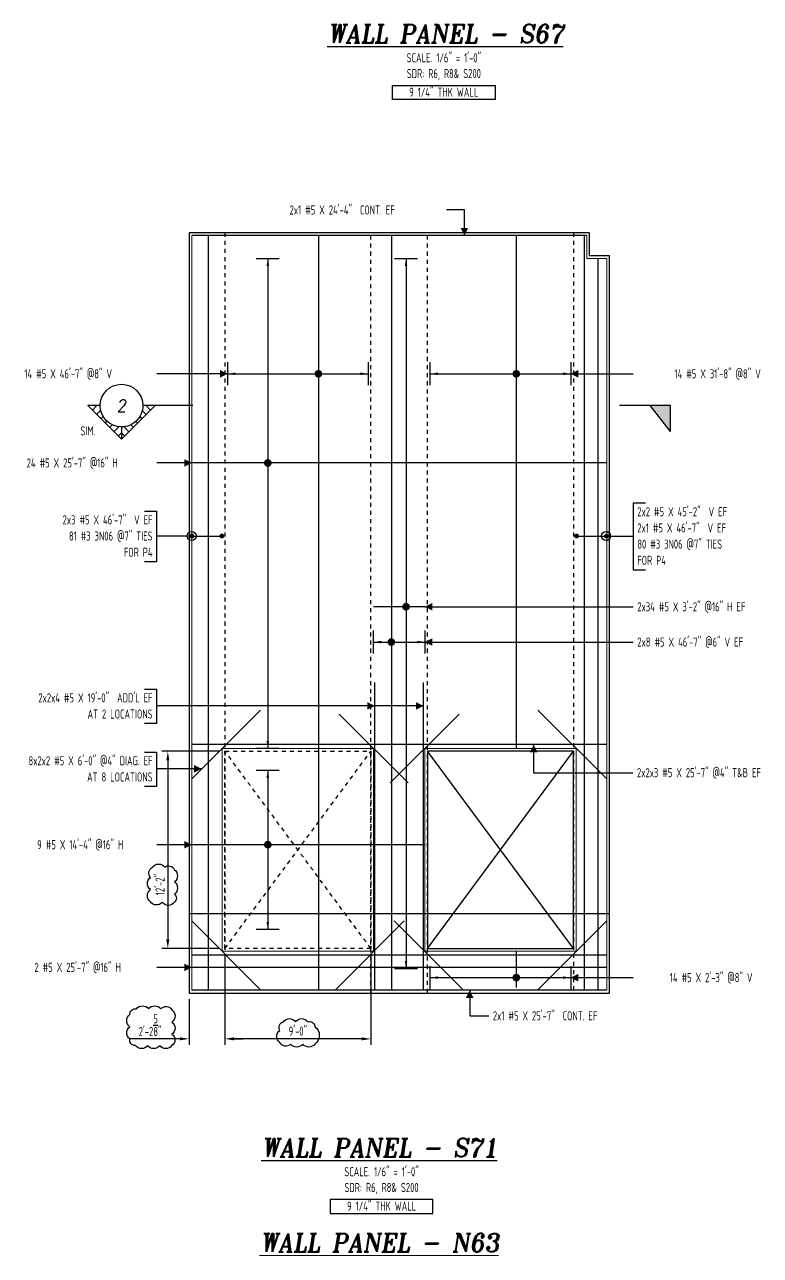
# Model space of a CAD drawing. Header units: inches. Extents: x -3675 to 38568, y -2433 to 4174.
# Drawn here: x 28712 to 29257, y -642 to 269 of the extents above; entities that cross this region are included whole.
import ezdxf
from ezdxf.enums import TextEntityAlignment as Align

# ---------------------------------------------------------------- set-up
doc = ezdxf.new("R2010")
doc.units = ezdxf.units.IN
doc.header["$MEASUREMENT"] = 0
doc.linetypes.add('HIDDEN', pattern=[6, 3, -3])
doc.layers.get('0').update_dxf_attribs({"linetype": 'CONTINUOUS'})
doc.layers.get('Defpoints').update_dxf_attribs({"linetype": 'CONTINUOUS'})
for name, color, linetype in [('0-25', 7, 'CONTINUOUS'), ('0-25TEXT', 7, 'CONTINUOUS'), ('0-35', 3, 'CONTINUOUS'), ('0-35TEXT', 3, 'CONTINUOUS'), ('0-50', 10, 'CONTINUOUS'), ('3', 3, 'CONTINUOUS'), ('BAR-LBL', 2, 'CONTINUOUS'), ('DETAIL', 83, 'CONTINUOUS'), ('Hatch', 253, 'CONTINUOUS'), ('hidden', 7, 'HIDDEN'), ('RANGELAY', 7, 'CONTINUOUS'), ('REBARS', 4, 'CONTINUOUS')]:
    doc.layers.add(name, color=color, linetype=linetype)
doc.layers.add('COVER', color=6, linetype='CONTINUOUS', lineweight=0, plot=False)
doc.styles.add('AR', font='ARCHQUIK.shx', dxfattribs={"width": 0.8})
doc.styles.add('ROMANT', font='romant')
doc.dimstyles.new('CADS_DIM_48', dxfattribs={"dimscale": 48, "dimtxt": 0.09375, "dimasz": 0.09375, "dimexe": 0.0625, "dimexo": 0.0625, "dimgap": 0.09375, "dimtad": 0, "dimtih": 1, "dimtoh": 1, "dimzin": 1, "dimdsep": 46, "dimlunit": 4, "dimtxsty": 'AR', "dimblk": 'CLOSED', "dimcen": 0.1875, "dimadec": 0, "dimazin": 0, "dimtfac": 1, "dimtofl": 0, "dimtmove": 0, "dimatfit": 1, "dimldrblk": 'DOTBLANK', "dimfxl": 1, "dimtzin": 0, "dimarcsym": 0})

# ---------------------------------------------------------------- blocks, each defined once
blk = doc.blocks.new('leadrblk')
blk.add_lwpolyline([(0, 0, 0, 1, 0), (1, 0, 1, 1, 0)], format="xyseb")
blk = doc.blocks.new('_DotBlank')
at = {"layer": '0-35', "color": 0, "lineweight": -2}
blk.add_line((-0.5, 0), (-1, 0), dxfattribs=at)
blk.add_circle((0, 0), 0.5, dxfattribs=at)
blk = doc.blocks.new('SECTARO')
at = {"linetype": 'Continuous'}
blk.add_line((33.32, 16.99), (20.13, 0), dxfattribs=at)
for p, q in [((33.32, 16.99), (33.32, 0)), ((33.32, 0), (0, 0))]:
    blk.add_line(p, q)
for points in [[(33.32, 0), (33.32, 16.99), (33.32, 0), (20.13, 0)], [(33.32, 16.99), (20.13, 0), (33.32, 0), (33.32, 16.99)]]:
    blk.add_solid(points, dxfattribs=at)
blk = doc.blocks.new('*X3')
at = {"color": 0, "linetype": 'Continuous'}
for p, q in [((-1.108, 0.278), (-1.075, 0.312)), ((-1.081, 0.217), (-1.031, 0.267)), ((-1.013, 0.197), (-0.986, 0.223)), ((-0.96, 0.161), (-0.942, 0.179)), ((-0.92, 0.112), (-0.898, 0.135)), ((-0.895, 0.05), (-0.854, 0.091)), ((-0.856, 0), (-0.81, 0.046)), ((-0.768, 0), (-0.765, 0.002))]:
    blk.add_line(p, q, dxfattribs=at)
blk = doc.blocks.new('*X2')
at = {"color": 0, "linetype": 'Continuous'}
for p, q in [((-1.108, 0.278), (-1.075, 0.312)), ((-0.96, 0.161), (-0.942, 0.179)), ((-0.856, 0), (-0.81, 0.046))]:
    blk.add_line(p, q, dxfattribs=at)
blk = doc.blocks.new('SECTNU')
at = {"linetype": 'Continuous'}
blk.add_line((-24.74, 0), (-32.81, 0), dxfattribs=at)
blk.add_line((0, 0), (-24.74, 0))
at = {"layer": '3'}
for p, q in [((-68.89, 0), (-46.81, 22.07)), ((-60.81, 0), (-68.89, 0))]:
    blk.add_line(p, q, dxfattribs=at)
at = {"layer": '3', "linetype": 'Continuous'}
blk.add_line((-46.81, 14), (-46.81, 22.07), dxfattribs=at)
at = {"layer": '3'}
for points in [[(-46.81, 22.07), (-24.74, 0), (-32.81, 0, 1)], [(-32.81, 0, 0.414214), (-46.81, 14)]]:
    blk.add_lwpolyline(points, format="xyb", dxfattribs=at)
for start, end in [(90, 180), (180, 0)]:
    blk.add_arc((-46.81, 0), 14, start, end, dxfattribs=at)
at = {"linetype": 'Continuous', "xscale": -64, "yscale": 64, "zscale": 64, "rotation": 359.9999999999999}
blk.add_blockref('*X3', (-117.73, 0), dxfattribs=at)
at = {"linetype": 'Continuous', "xscale": 64, "yscale": 64, "zscale": 64}
for name in ['*X3', '*X2']:
    blk.add_blockref(name, (24.1, 0), dxfattribs=at)
at = {"linetype": 'Continuous', "style": 'ROMANT', "oblique": 9, "width": 0.9}
blk.add_attdef('NO', text='', height=8, dxfattribs=at).set_placement((-46.81, 0), align=Align.MIDDLE)
blk = doc.blocks.new('*D141')
at = {"layer": 'Defpoints', "color": 0, "transparency": 16777216}
for p in [(28860.63, -414.64), (28968.63, -414.64), (28860.63, -481.61)]:
    blk.add_point(p, dxfattribs=at)
at = {"layer": 'DETAIL', "color": 0, "lineweight": -2, "transparency": 16777216}
for p, q in [((28860.63, -419.14), (28860.63, -486.11)), ((28968.63, -419.14), (28968.63, -486.11)), ((28961.88, -481.61), (28867.38, -481.61))]:
    blk.add_line(p, q, dxfattribs=at)
at = {"layer": 'DETAIL', "color": 0, "transparency": 16777216}
for points in [[(28867.38, -480.48), (28867.38, -482.73), (28860.63, -481.61)], [(28961.88, -480.48), (28961.88, -482.73), (28968.63, -481.61)]]:
    blk.add_solid(points, dxfattribs=at)
at = {"layer": 'DETAIL', "color": 0, "transparency": 16777216, "insert": (28914.63, -475.86), "char_height": 6.75, "attachment_point": 5, "style": 'AR'}
blk.add_mtext('9\'-0"', dxfattribs=at)
blk = doc.blocks.new('*D142')
at = {"layer": 'Defpoints', "color": 0, "transparency": 16777216}
for p in [(28834, -447.64), (28860.63, -447.64), (28834, -481.55)]:
    blk.add_point(p, dxfattribs=at)
at = {"layer": 'DETAIL', "color": 0, "lineweight": -2, "transparency": 16777216}
for p, q in [((28834, -452.14), (28834, -486.05)), ((28860.63, -452.14), (28860.63, -486.05)), ((28827.25, -481.55), (28789.93, -481.55)), ((28867.38, -481.55), (28874.13, -481.55))]:
    blk.add_line(p, q, dxfattribs=at)
at = {"layer": 'DETAIL', "color": 0, "transparency": 16777216}
for points in [[(28827.25, -480.43), (28827.25, -482.68), (28834, -481.55)], [(28867.38, -480.43), (28867.38, -482.68), (28860.63, -481.55)]]:
    blk.add_solid(points, dxfattribs=at)
at = {"layer": 'DETAIL', "color": 0, "transparency": 16777216, "insert": (28805.22, -471.43), "char_height": 6.75, "attachment_point": 5, "style": 'AR'}
blk.add_mtext('2\'-2{\\H1.000000x;\\S5/8;}"', dxfattribs=at)
blk = doc.blocks.new('*D143')
at = {"layer": 'Defpoints', "color": 0, "transparency": 16777216}
for p in [(28860.63, -268.64), (28818.31, -414.64), (28860.63, -414.64)]:
    blk.add_point(p, dxfattribs=at)
at = {"layer": 'DETAIL', "color": 0, "lineweight": -2, "transparency": 16777216}
for p, q in [((28856.13, -268.64), (28813.81, -268.64)), ((28818.31, -275.39), (28818.31, -407.89)), ((28856.13, -414.64), (28813.81, -414.64))]:
    blk.add_line(p, q, dxfattribs=at)
at = {"layer": 'DETAIL', "color": 0, "transparency": 16777216}
for points in [[(28817.19, -275.39), (28819.44, -275.39), (28818.31, -268.64)], [(28817.19, -407.89), (28819.44, -407.89), (28818.31, -414.64)]]:
    blk.add_solid(points, dxfattribs=at)
at = {"layer": 'DETAIL', "color": 0, "transparency": 16777216, "insert": (28812.57, -367.33), "char_height": 6.75, "attachment_point": 5, "rotation": 90, "style": 'AR'}
blk.add_mtext('12\'-2"', dxfattribs=at)
blk = doc.blocks.new('*U1348', base_point=(28930.14, 113.68))
at = {"layer": 'REBARS', "color": 0}
blk.add_lwpolyline([(28929.82, 113.68), (28929.82, -445.32)], dxfattribs=at)
blk = doc.blocks.new('rendmark')
at = {"color": 4}
blk.add_line((0, -3), (0, 3), dxfattribs=at)
blk = doc.blocks.new('rarrow')
at = {"color": 7}
blk.add_solid([(2, -0.33), (2, 0.33), (0, 0)], dxfattribs=at)
blk = doc.blocks.new('*U1875', base_point=(28862.63, 10.92))
at = {"layer": 'RANGELAY'}
blk.add_line((28862.63, 10.92), (28966.63, 10.92), dxfattribs=at)
at = {"layer": 'RANGELAY', "xscale": 2.834645669291339, "yscale": 2.834645669291339}
for name in ['rendmark', 'rarrow']:
    blk.add_blockref(name, (28862.63, 10.92), dxfattribs=at)
at = {"layer": 'RANGELAY', "xscale": 2.834645669291339, "yscale": 2.834645669291339, "rotation": 179.9999969295311}
for name in ['rendmark', 'rarrow']:
    blk.add_blockref(name, (28966.63, 10.92), dxfattribs=at)
blk = doc.blocks.new('VPM7DB6D4')
at = {"const_width": 1}
blk.add_lwpolyline([(-0.5, 0, 1), (0.5, 0, 1)], format="xyb", close=True, dxfattribs=at)
blk = doc.blocks.new('*U1349', base_point=(29008.08, -338.12))
at = {"layer": 'REBARS', "color": 0}
blk.add_lwpolyline([(29008.08, -337.81), (28836.08, -337.81)], dxfattribs=at)
blk = doc.blocks.new('*U1874', base_point=(28892.34, -282.64))
at = {"layer": 'RANGELAY'}
blk.add_line((28892.34, -282.64), (28892.34, -400.64), dxfattribs=at)
at = {"layer": 'RANGELAY', "xscale": 2.834645669291339, "yscale": 2.834645669291339}
for name, p, rotation in [('rendmark', (28892.34, -282.64), 269.9999999999999), ('rarrow', (28892.34, -282.64), 269.9999999999999), ('rendmark', (28892.34, -400.64), 89.999996929531), ('rarrow', (28892.34, -400.64), 89.999996929531)]:
    blk.add_blockref(name, p, dxfattribs=dict(at, rotation=rotation))
blk = doc.blocks.new('VPM7DB7D4')
at = {"const_width": 1}
blk.add_lwpolyline([(-0.5, 0, 1), (0.5, 0, 1)], format="xyb", close=True, dxfattribs=at)
blk = doc.blocks.new('*U1350', base_point=(29143.25, -428.94))
at = {"layer": 'REBARS', "color": 0}
blk.add_lwpolyline([(29143.25, -428.63), (28836.25, -428.63)], dxfattribs=at)
blk = doc.blocks.new('*U1351', base_point=(29143.25, -55.41))
at = {"layer": 'REBARS', "color": 0}
blk.add_lwpolyline([(29143.25, -55.1), (28836.25, -55.1)], dxfattribs=at)
blk = doc.blocks.new('*U1873', base_point=(28892.34, 96.36))
at = {"layer": 'RANGELAY'}
blk.add_line((28892.34, 96.36), (28892.34, -266.64), dxfattribs=at)
at = {"layer": 'RANGELAY', "xscale": 2.834645669291339, "yscale": 2.834645669291339}
for name, p, rotation in [('rendmark', (28892.34, 96.36), 269.9999999999999), ('rarrow', (28892.34, 96.36), 269.9999999999999), ('rarrow', (28892.34, -266.64), 89.999996929531), ('rendmark', (28892.34, -266.64), 89.999996929531)]:
    blk.add_blockref(name, p, dxfattribs=dict(at, rotation=rotation))
blk = doc.blocks.new('VPM7DB974')
at = {"const_width": 1}
blk.add_lwpolyline([(-0.5, 0, 1), (0.5, 0, 1)], format="xyb", close=True, dxfattribs=at)
blk = doc.blocks.new('*U1872', base_point=(28994.69, 96.36))
at = {"layer": 'RANGELAY'}
blk.add_line((28994.69, 96.36), (28994.69, -429.64), dxfattribs=at)
at = {"layer": 'RANGELAY', "xscale": 2.834645669291339, "yscale": 2.834645669291339}
for name, p, rotation in [('rendmark', (28994.69, 96.36), 269.9999999999999), ('rarrow', (28994.69, 96.36), 269.9999999999999), ('rarrow', (28994.69, -429.64), 89.999996929531), ('rendmark', (28994.69, -429.64), 89.999996929531)]:
    blk.add_blockref(name, p, dxfattribs=dict(at, rotation=rotation))
blk = doc.blocks.new('VPM7DB9F4')
at = {"const_width": 1}
blk.add_lwpolyline([(-0.5, 0, 1), (0.5, 0, 1)], format="xyb", close=True, dxfattribs=at)
blk = doc.blocks.new('*U1352', base_point=(29008.63, -161.91))
at = {"layer": 'REBARS', "color": 0}
blk.add_lwpolyline([(29008.63, -161.6), (28970.63, -161.6)], dxfattribs=at)
blk = doc.blocks.new('*U1353', base_point=(28984.15, 113.68))
at = {"layer": 'REBARS', "color": 0}
blk.add_lwpolyline([(28983.84, 113.68), (28983.84, -445.32)], dxfattribs=at)
blk = doc.blocks.new('*U1871', base_point=(28970.63, -187.75))
at = {"layer": 'RANGELAY'}
blk.add_line((28970.63, -187.75), (29008.63, -187.75), dxfattribs=at)
at = {"layer": 'RANGELAY', "xscale": 2.834645669291339, "yscale": 2.834645669291339}
for name in ['rendmark', 'rarrow']:
    blk.add_blockref(name, (28970.63, -187.75), dxfattribs=at)
at = {"layer": 'RANGELAY', "xscale": 2.834645669291339, "yscale": 2.834645669291339, "rotation": 179.999996929531}
for name in ['rendmark', 'rarrow']:
    blk.add_blockref(name, (29008.63, -187.75), dxfattribs=at)
blk = doc.blocks.new('VPM7DBB34')
at = {"const_width": 1}
blk.add_lwpolyline([(-0.5, 0, 1), (0.5, 0, 1)], format="xyb", close=True, dxfattribs=at)
blk = doc.blocks.new('*U1354', base_point=(29076.66, 113.36))
at = {"layer": 'REBARS', "color": 0}
blk.add_lwpolyline([(29076.35, 113.36), (29076.35, -266.64)], dxfattribs=at)
blk = doc.blocks.new('*U1870', base_point=(29012.63, 10.92))
at = {"layer": 'RANGELAY'}
blk.add_line((29012.63, 10.92), (29116.63, 10.92), dxfattribs=at)
at = {"layer": 'RANGELAY', "xscale": 2.834645669291339, "yscale": 2.834645669291339}
for name in ['rendmark', 'rarrow']:
    blk.add_blockref(name, (29012.63, 10.92), dxfattribs=at)
at = {"layer": 'RANGELAY', "xscale": 2.834645669291339, "yscale": 2.834645669291339, "rotation": 179.9999969295311}
for name in ['rendmark', 'rarrow']:
    blk.add_blockref(name, (29116.63, 10.92), dxfattribs=at)
blk = doc.blocks.new('VPM7DBC74')
at = {"const_width": 1}
blk.add_lwpolyline([(-0.5, 0, 1), (0.5, 0, 1)], format="xyb", close=True, dxfattribs=at)
blk = doc.blocks.new('*U1869', base_point=(28836, -109.24))
at = {"layer": 'REBARS', "color": 0, "const_width": 1.8}
for points in [[(28836.19, -108.34, 1), (28836.19, -110.14, 1), (28836.19, -108.34)], [(28858.32, -110.14, 1), (28858.32, -108.34, 1), (28858.32, -110.14)]]:
    blk.add_lwpolyline(points, format="xyb", dxfattribs=at)
at = {"layer": 'REBARS', "color": 0}
blk.add_lwpolyline([(28836.19, -109.24), (28858.32, -109.24)], dxfattribs=at)
blk = doc.blocks.new('*U1355', base_point=(28848.14, -445.64))
at = {"layer": 'REBARS', "color": 0}
blk.add_lwpolyline([(28848.45, -445.64), (28848.45, 113.36)], dxfattribs=at)
blk = doc.blocks.new('*U1356', base_point=(29126.53, -445.64))
at = {"layer": 'REBARS', "color": 0}
blk.add_lwpolyline([(29126.84, -445.64), (29126.84, 113.36)], dxfattribs=at)
blk = doc.blocks.new('*U1357', base_point=(29136.59, -445.64))
at = {"layer": 'REBARS', "color": 0}
blk.add_lwpolyline([(29136.9, -445.64), (29136.9, 96.36)], dxfattribs=at)
blk = doc.blocks.new('*U1868', base_point=(29120.75, -109.24))
at = {"layer": 'REBARS', "color": 0, "const_width": 1.8}
for points in [[(29120.94, -108.34, 1), (29120.94, -110.14, 1), (29120.94, -108.34)], [(29143.07, -110.14, 1), (29143.07, -108.34, 1), (29143.07, -110.14)]]:
    blk.add_lwpolyline(points, format="xyb", dxfattribs=at)
at = {"layer": 'REBARS', "color": 0}
blk.add_lwpolyline([(29120.94, -109.24), (29143.07, -109.24)], dxfattribs=at)
blk = doc.blocks.new('*U1358', base_point=(29128.01, 113.05))
at = {"layer": 'REBARS', "color": 0}
blk.add_lwpolyline([(29128.01, 113.36), (28836.01, 113.36)], dxfattribs=at)
blk = doc.blocks.new('*U1359', base_point=(29143, -445.32))
at = {"layer": 'REBARS', "color": 0}
blk.add_lwpolyline([(29143, -445.64), (28836, -445.64)], dxfattribs=at)
blk = doc.blocks.new('*U1360', base_point=(28996.43, -291.75))
at = {"layer": 'REBARS', "color": 0}
blk.add_lwpolyline([(28996.2, -291.97), (28945.29, -241.06)], dxfattribs=at)
blk = doc.blocks.new('*U1361', base_point=(29143.47, -394.47))
at = {"layer": 'REBARS', "color": 0}
blk.add_lwpolyline([(29143.25, -394.25), (29092.34, -445.16)], dxfattribs=at)
blk = doc.blocks.new('*U1362', base_point=(29143.47, -288.8))
at = {"layer": 'REBARS', "color": 0}
blk.add_lwpolyline([(29143.25, -289.02), (29092.34, -238.11)], dxfattribs=at)
blk = doc.blocks.new('*U1363', base_point=(28982.83, -291.75))
at = {"layer": 'REBARS', "color": 0}
blk.add_lwpolyline([(28983.05, -291.97), (29033.96, -241.06)], dxfattribs=at)
blk = doc.blocks.new('*U1364', base_point=(28835.78, -394.47))
at = {"layer": 'REBARS', "color": 0}
blk.add_lwpolyline([(28836, -394.25), (28886.91, -445.17)], dxfattribs=at)
blk = doc.blocks.new('*U1365', base_point=(28835.78, -288.8))
at = {"layer": 'REBARS', "color": 0}
blk.add_lwpolyline([(28836, -289.02), (28886.91, -238.11)], dxfattribs=at)
blk = doc.blocks.new('*U1366', base_point=(28993.47, -394.47))
at = {"layer": 'REBARS', "color": 0}
blk.add_lwpolyline([(28993.25, -394.25), (28942.34, -445.17)], dxfattribs=at)
blk = doc.blocks.new('*U1367', base_point=(28985.78, -394.47))
at = {"layer": 'REBARS', "color": 0}
blk.add_lwpolyline([(28986, -394.25), (29036.91, -445.16)], dxfattribs=at)
blk = doc.blocks.new('*U1368', base_point=(29076.66, -416.64))
at = {"layer": 'REBARS', "color": 0}
blk.add_lwpolyline([(29076.35, -416.64), (29076.35, -443.64)], dxfattribs=at)
blk = doc.blocks.new('*U1867', base_point=(29012.63, -436.24))
at = {"layer": 'RANGELAY'}
blk.add_line((29012.63, -436.24), (29116.63, -436.24), dxfattribs=at)
at = {"layer": 'RANGELAY', "xscale": 2.834645669291339, "yscale": 2.834645669291339}
for name in ['rendmark', 'rarrow']:
    blk.add_blockref(name, (29012.63, -436.24), dxfattribs=at)
at = {"layer": 'RANGELAY', "xscale": 2.834645669291339, "yscale": 2.834645669291339, "rotation": 179.9999969295311}
for name in ['rendmark', 'rarrow']:
    blk.add_blockref(name, (29116.63, -436.24), dxfattribs=at)
blk = doc.blocks.new('VPM7DC434')
at = {"const_width": 1}
blk.add_lwpolyline([(-0.5, 0, 1), (0.5, 0, 1)], format="xyb", close=True, dxfattribs=at)
blk = doc.blocks.new('*U1369', base_point=(29143.25, -419.27))
at = {"layer": 'REBARS', "color": 0}
blk.add_lwpolyline([(29143.25, -419.58), (28836.25, -419.58)], dxfattribs=at)
blk = doc.blocks.new('*U1370', base_point=(29143.25, -264))
at = {"layer": 'REBARS', "color": 0}
blk.add_lwpolyline([(29143.25, -263.69), (28836.25, -263.69)], dxfattribs=at)
blk = doc.blocks.new('*U1371', base_point=(28971.32, -445.64))
at = {"layer": 'REBARS', "color": 0}
blk.add_lwpolyline([(28971.63, -445.64), (28971.63, -217.64)], dxfattribs=at)
blk = doc.blocks.new('*U1372', base_point=(29007.94, -445.64))
at = {"layer": 'REBARS', "color": 0}
blk.add_lwpolyline([(29007.63, -445.64), (29007.63, -217.64)], dxfattribs=at)

msp = doc.modelspace()

# ---------------------------------------------------------------- linework, layer by layer
at = {"layer": '0-25'}
for p, q in [((29118.62781, -414.63578), (29010.62781, -268.63533)), ((29010.62781, -414.63578), (29118.62781, -268.63533))]:
    msp.add_line(p, q, dxfattribs=at)
at = {"layer": '0-25TEXT'}
for points in [[(29037.90074, 113.36422), (29037.90074, 132.23663), (29024.72566, 132.23663)], [(28862.62781, 10.91706), (28810.07854, 10.91706)], [(29116.62781, 10.91706), (29162.94624, 10.91706)], [(28836.07854, -55.10249), (28810.07854, -55.10249)], [(28801.00376, -90.86293), (28810.00281, -90.86293), (28810.00281, -128.359), (28801.00376, -128.359)], [(29171.94529, -84.86357), (29162.94624, -84.86357), (29162.94624, -134.35837), (29171.94529, -134.35837)], [(29171.94529, -84.86357), (29162.94624, -84.86357), (29162.94624, -134.35837), (29171.94529, -134.35837)], [(29008.62781, -161.60142), (29162.94624, -161.60142)], [(29008.62781, -187.75329), (29162.94624, -187.75329)], [(28801.00376, -222.66601), (28810.00281, -222.66601), (28810.00281, -248.16333), (28801.00376, -248.16333)], [(29007.62782, -235.03971), (28810.00281, -235.03971)], [(29089.15637, -263.6876), (29089.15637, -284.4682), (29162.71847, -284.4682)], [(28801.00376, -269.2732), (28810.00281, -269.2732), (28810.00281, -294.77052), (28801.00376, -294.77052)], [(28843.37361, -281.6469), (28810.00281, -281.6469)], [(28836.07854, -337.80792), (28810.07854, -337.80792)], [(28836.07854, -428.63008), (28810.07854, -428.63008)], [(29116.62781, -436.24196), (29162.94624, -436.24196)], [(29041.80866, -445.63578), (29041.80866, -464.50819), (29055.96068, -464.50819)]]:
    msp.add_lwpolyline(points, dxfattribs=at)
at = {"layer": '0-35'}
for points in [[(29130.62781, 115.36422), (28834.00281, 115.36422), (28834.00281, -447.63578), (29145.25281, -447.63578), (29145.25281, 98.36422), (29130.62781, 98.36422)], [(29118.62781, -268.63533), (29010.62781, -268.63533), (29010.62781, -414.63578), (29118.62781, -414.63578)]]:
    msp.add_lwpolyline(points, close=True, dxfattribs=at)
at = {"layer": '0-50'}
for points in [[(28984.77724, 224.41653), (29060.66408, 224.41653), (29060.66408, 214.06017), (28984.77724, 214.06017)], [(29014.50949, -600.4946), (28938.62265, -600.4946), (28938.62265, -610.85096), (29014.50949, -610.85096)]]:
    msp.add_lwpolyline(points, close=True, dxfattribs=at)
at = {"layer": 'COVER'}
for points in [[(29128.62781, 113.36422), (28836.00281, 113.36422), (28836.00281, -445.63578), (29143.25281, -445.63578), (29143.25281, 96.36422), (29128.62781, 96.36422)], [(28858.62781, -266.63533), (28970.62781, -266.63533), (28970.62781, -416.63578), (28858.62781, -416.63578)], [(29120.62781, -266.63533), (29008.62781, -266.63533), (29008.62781, -416.63578), (29120.62781, -416.63578)]]:
    msp.add_lwpolyline(points, close=True, dxfattribs=at)
at = {"layer": 'DETAIL'}
for points in [[(28823.14495, -380.41366, -0.52056705), (28814.14495, -380.41366, -0.52056705), (28805.54419, -380.01442, -0.52056705), (28805.54419, -371.01442, -0.52056705), (28805.54419, -362.01442, -0.52056705), (28807.03261, -354.50284, -0.52056705), (28816.03261, -354.50284, -0.52056705), (28823.14495, -356.39051, -0.52056705), (28823.14495, -365.39051, -0.52056705), (28823.14495, -374.39051, -0.52056705)], [(28821.3704, -486.48609, -0.52056705), (28812.3704, -486.48609, -0.52056705), (28803.3704, -486.48609, -0.52056705), (28794.3704, -486.48609, -0.52056705), (28790.23422, -481.62227, -0.52056705), (28790.23422, -472.62227, -0.52056705), (28790.23422, -463.62227, -0.52056705), (28795.05968, -459.44772, -0.52056705), (28804.05968, -459.44772, -0.52056705), (28813.05968, -459.44772, -0.52056705), (28821.3704, -460.137, -0.52056705), (28821.3704, -469.137, -0.52056705), (28821.3704, -478.137, -0.52056705)], [(28927.18853, -485.39649, -0.52056705), (28918.18853, -485.39649, -0.52056705), (28909.18853, -485.39649, -0.52056705), (28901.28367, -484.30135, -0.52056705), (28901.28367, -475.30135, -0.52056705), (28903.93788, -468.95556, -0.52056705), (28912.93788, -468.95556, -0.52056705), (28921.93788, -468.95556, -0.52056705), (28927.18853, -472.70491, -0.52056705)]]:
    msp.add_lwpolyline(points, format="xyb", close=True, dxfattribs=at)
at = {"layer": 'Hatch'}
msp.add_line((28834.00281, -388.63578), (29145.25281, -388.63578), dxfattribs=at)
at = {"layer": 'hidden'}
for p, q in [((28860.62781, 115.36422), (28860.62781, -447.63578)), ((28968.62781, -447.63578), (28968.62781, 115.36422)), ((29010.62781, -447.63578), (29010.62781, 115.36422)), ((29118.62781, 115.36422), (29118.62781, -447.63578)), ((28860.62781, -414.63578), (28968.62781, -268.63533)), ((28968.62781, -414.63578), (28860.62781, -268.63533))]:
    msp.add_line(p, q, dxfattribs=at)
msp.add_lwpolyline([(28860.62781, -268.63533), (28968.62781, -268.63533), (28968.62781, -414.63578), (28860.62781, -414.63578)], close=True, dxfattribs=at)

# ---------------------------------------------------------------- block references
ref = msp.add_blockref('SECTNU', (28836.84196, -12.66004), dxfattribs=dict(xscale=-1.129181470141702, yscale=1.129181470141702, zscale=1.129181470141702, rotation=180))
ref.add_attrib('NO', '2', dxfattribs={"linetype": 'Continuous', "height": 9.03345, "style": 'ROMANT', "oblique": 9, "width": 0.9}).set_placement((28783.98193, -12.66005), align=Align.MIDDLE)
at = {"xscale": -1.129181470141702, "yscale": 1.129181470141702, "zscale": 1.129181470141702, "rotation": 180}
msp.add_blockref('SECTARO', (29152.78918, -12.66003), dxfattribs=at)
at = {"layer": '0-25TEXT'}
for name, p, xscale, yscale, rotation in [('leadrblk', (29037.90074, 113.36422), -5.623937007874017, 2.250708661417324, 269.9999984647655), ('VPM7DB6D4', (28929.8243, 10.91706), 2.834645669291338, 2.834645669291338, 180), ('VPM7DBC74', (29076.34607, 10.91706), 2.834645669291338, 2.834645669291338, 180), ('leadrblk', (29116.62781, 10.91706), -5.623937007874017, 2.250708661417324, 179.999996929531), ('VPM7DB974', (28892.33954, -55.10249), 2.834645669291338, 2.834645669291338, 90.00000000000007), ('VPM7DB9F4', (28994.68523, -161.60142), 2.834645669291338, 2.834645669291338, 90.00000000000007), ('leadrblk', (29008.62781, -161.60142), -5.623937007874017, 2.250708661417324, 179.999996929531), ('VPM7DBB34', (28983.84006, -187.75329), 2.834645669291338, 2.834645669291338, 180), ('leadrblk', (29008.62781, -187.75329), -5.623937007874017, 2.250708661417324, 179.999996929531), ('leadrblk', (28971.62779, -235.03971), 5.623937007874017, 2.250708661417324, 180.000003070469), ('leadrblk', (29007.62782, -235.03971), 5.623937007874017, 2.250708661417324, 180.000003070469), ('leadrblk', (29089.15637, -263.6876), -5.623937007874017, 2.250708661417324, 89.9999953942965), ('VPM7DB7D4', (28892.33954, -337.80792), 2.834645669291338, 2.834645669291338, 90.00000000000007), ('VPM7DC434', (29076.34607, -436.24196), 2.834645669291338, 2.834645669291338, 180), ('leadrblk', (29116.62781, -436.24196), -5.623937007874017, 2.250708661417324, 179.999996929531), ('leadrblk', (29041.80866, -445.63578), -5.623937007874017, 2.250708661417324, 89.9999984647655)]:
    msp.add_blockref(name, p, dxfattribs=dict(at, xscale=xscale, yscale=yscale, rotation=rotation))
at = {"layer": '0-25TEXT', "xscale": -5.623937007874017, "yscale": 2.250708661417324}
for p in [(28862.62781, 10.91706), (28836.07854, -55.10249), (28843.37361, -281.6469), (28836.07854, -337.80792), (28836.07854, -428.63008)]:
    msp.add_blockref('leadrblk', p, dxfattribs=at)
at = {"layer": 'RANGELAY'}
for name, p in [('*U1873', (28892.33954, 96.36422)), ('*U1872', (28994.68523, 96.36422)), ('*U1875', (28862.62781, 10.91706)), ('*U1870', (29012.62781, 10.91706)), ('*U1871', (28970.62781, -187.75329)), ('*U1874', (28892.33953, -282.63533)), ('*U1867', (29012.62781, -436.24196))]:
    msp.add_blockref(name, p, dxfattribs=at)
at = {"layer": 'REBARS', "color": 4}
for name, p in [('*U1358', (29128.00543, 113.05172)), ('*U1355', (28848.14177, -445.63578)), ('*U1348', (28930.1368, 113.67842)), ('*U1353', (28984.15257, 113.67842)), ('*U1354', (29076.65858, 113.36467)), ('*U1356', (29126.52945, -445.63578)), ('*U1357', (29136.59218, -445.63578)), ('*U1351', (29143.25281, -55.41499)), ('*U1869', (28836.0029, -109.236)), ('*U1868', (29120.75294, -109.236)), ('*U1352', (29008.62781, -161.91392)), ('*U1371', (28971.31537, -445.63578)), ('*U1372', (29007.94025, -445.63578)), ('*U1365', (28835.78184, -288.79674)), ('*U1360', (28996.42594, -291.74889)), ('*U1363', (28982.82969, -291.74889)), ('*U1362', (29143.47391, -288.79686)), ('*U1370', (29143.25281, -264.0001)), ('*U1349', (29008.07854, -338.12042)), ('*U1364', (28835.78184, -394.47437)), ('*U1366', (28993.47378, -394.47437)), ('*U1367', (28985.78168, -394.47421)), ('*U1361', (29143.47394, -394.47421)), ('*U1368', (29076.65858, -416.63578)), ('*U1369', (29143.25281, -419.27101)), ('*U1350', (29143.25281, -428.94258)), ('*U1359', (29143.00281, -445.32328))]:
    msp.add_blockref(name, p, dxfattribs=at)

# ---------------------------------------------------------------- texts
at = {"color": 7, "linetype": 'Continuous', "style": 'ROMANT', "oblique": 9, "width": 0.95}
for s, p in [('%%UWALL PANEL - S67', (29024.09254, 255.98844)), ('%%UWALL PANEL - S71', (28975.19419, -568.92269))]:
    msp.add_text(s, height=13.5, dxfattribs=at).set_placement(p, align=Align.CENTER)
at = {"layer": '0-35TEXT', "style": 'AR', "width": 0.8}
for s, p in [('SCALE. 1/6" = 1\'-0"', (29022.72066, 241.54155)), ('SDR: R6, R8& S200', (29022.72066, 229.87335)), ('9 1/4" THK WALL', (29022.64374, 216.08533)), ('SCALE. 1/6" = 1\'-0"', (28976.56607, -583.36958)), ('SDR: R6, R8& S200', (28976.56607, -595.03778)), ('9 1/4" THK WALL', (28976.64299, -608.8258))]:
    msp.add_text(s, height=6.7498312, dxfattribs=at).set_placement(p, align=Align.CENTER)
for s, p in [('SIM.', (28753.68852, -34.74376)), ('FOR P4', (29165.94592, -130.60876))]:
    msp.add_text(s, height=6.749831, dxfattribs=at).set_placement(p)
for s, height, p in [('FOR P4', 6.749831, (28807.00313, -124.60939)), ('AT 2 LOCATIONS', 6.7498312, (28807.00313, -244.41373)), ('AT 8 LOCATIONS', 6.7498312, (28807.00313, -291.02091))]:
    msp.add_text(s, height=height, dxfattribs=at).set_placement(p, align=Align.RIGHT)
at = {"layer": 'BAR-LBL', "style": 'AR', "width": 0.8}
for s, p in [('2x1 #5 X 24\'-4"  CONT. EF', (28908.52406, 128.86199)), ('14 #5 X 46\'-7" @8" V', (28712.12331, 7.54242)), ('24 #5 X 25\'-7" @16" H', (28713.799, -58.47714)), ('2x2 #5 X 45\'-2"  V EF', (29165.94592, -94.61254)), ('2x1 #5 X 46\'-7"  V EF', (29165.94592, -106.61128)), ('80 #3 3N06 @7" TIES', (29165.94592, -118.61002)), ('2x34 #5 X 3\'-2" @16" H EF', (29165.94592, -164.97607)), ('2x8 #5 X 46\'-7" @6" V EF', (29165.94592, -191.12794)), ('2x2x3 #5 X 25\'-7" @4" T&B EF', (29165.71816, -287.84285)), ('9 #5 X 14\'-4" @16" H', (28721.61886, -341.18257)), ('2 #5 X 25\'-7" @16" H', (28719.5708, -432.00472)), ('2x1 #5 X 25\'-7"  CONT. EF', (29058.96037, -467.88284))]:
    msp.add_text(s, height=6.7492913, dxfattribs=at).set_placement(p)
for s, p in [('14 #5 X 31\'-8" @8" V', (29257.36391, 7.54242)), ('2x3 #5 X 46\'-7"  V EF', (28807.00313, -100.61191)), ('81 #3 3N06 @7" TIES', (28807.00313, -112.61065)), ('2x2x4 #5 X 19\'-0"  ADD\'L EF', (28807.00313, -232.41499)), ('8x2x2 #5 X 6\'-0" @4" DIAG. EF', (28807.00313, -279.02217)), ('14 #5 X 2\'-3" @8" V', (29251.21973, -439.61661))]:
    msp.add_text(s, height=6.7492913, dxfattribs=at).set_placement(p, align=Align.RIGHT)
at = {"layer": 'COVER', "style": 'ROMANT', "oblique": 9, "width": 0.95}
msp.add_text('%%UWALL PANEL - N63', height=13.5, dxfattribs=at).set_placement((28975.19419, -639.22744), align=Align.CENTER)

# ---------------------------------------------------------------- dimensions: what is measured, and where the dimension line sits
at = {"layer": 'DETAIL'}
dim = msp.add_linear_dim(base=(28818.31285, -414.63578), p1=(28860.62781, -268.63533), p2=(28860.62781, -414.63578), angle=90, dimstyle='CADS_DIM_48', override={"dimscale": 72, "dimgap": 0.03125, "dimtad": 1, "dimtih": 0, "dimtoh": 0, "dimdec": 3, "dimtdec": 3}, dxfattribs=at)
dim.commit()
dim.dimension.update_dxf_attribs({"geometry": '*D143', "text_midpoint": (28818.31285, -367.32711), "dimtype": 160})
for base, p1, p2, picture, middle in [((28860.62781, -481.60533), (28968.62781, -414.63578), (28860.62781, -414.63578), '*D141', (28914.62781, -475.86395)), ((28834.00281, -481.55384), (28860.62781, -447.63578), (28834.00281, -447.63578), '*D142', (28805.21833, -471.42884))]:
    dim = msp.add_linear_dim(base=base, p1=p1, p2=p2, angle=180, dimstyle='CADS_DIM_48', override={"dimscale": 72, "dimgap": 0.03125, "dimtad": 1, "dimtih": 0, "dimtoh": 0, "dimdec": 3, "dimtdec": 3}, dxfattribs=at)
    dim.commit()
    dim.dimension.update_dxf_attribs({"geometry": picture, "text_midpoint": middle})

# ---------------------------------------------------------------- leaders
at = {"layer": '0-25TEXT'}
for points in [[(28836.0029, -109.236), (28810.00281, -109.236)], [(29142.75281, -109.23601), (29162.94624, -109.23601)]]:
    msp.add_leader(points, dimstyle='CADS_DIM_48', override={"dimscale": 72, "dimgap": 0.03125, "dimtad": 0, "dimtih": 0, "dimtoh": 0, "dimdec": 3, "dimtdec": 3}, dxfattribs=at)

doc.saveas('drawing.dxf')
